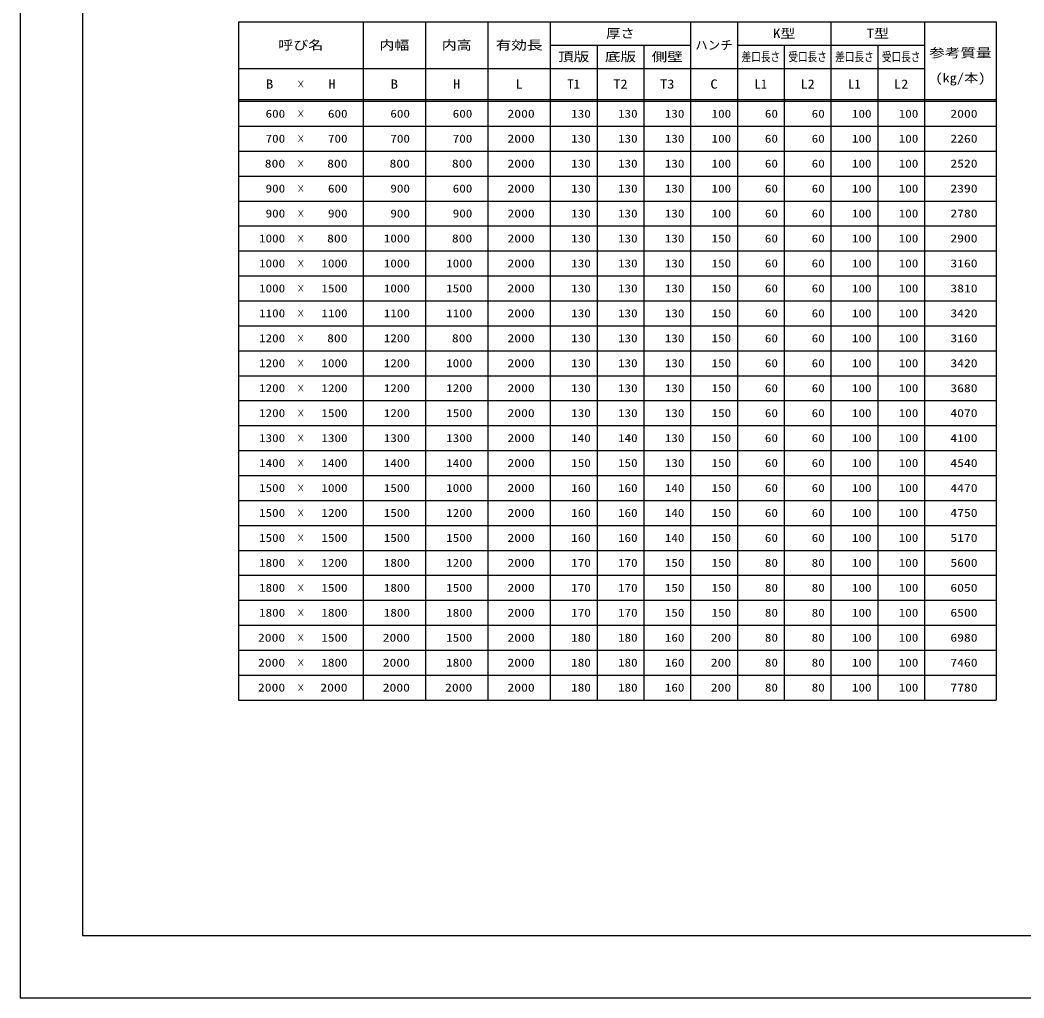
# Model space of a CAD drawing. Units: millimetres at full size; details may follow other scales. Extents: x 0 to 16820, y 0 to 11880.
# Drawn here: x 0 to 6437, y 0 to 6270 of the extents above; entities that cross this region are included whole.
import ezdxf
from ezdxf.enums import TextEntityAlignment as Align

# ---------------------------------------------------------------- set-up
doc = ezdxf.new("R2010")
doc.units = ezdxf.units.MM
for name, color, linetype, lineweight in [('D-MTR-FRAM', 7, 'Continuous', 25), ('D-MTR-LINE', 7, 'Continuous', 25), ('D-TTL', 2, 'Continuous', 25)]:
    doc.layers.add(name, color=color, linetype=linetype, lineweight=lineweight)
doc.layers.add('D-MTR-TXT', color=7, linetype='Continuous')
doc.styles.add('ＭＳ ゴシック', font='')
doc.styles.get('ＭＳ ゴシック').set_extended_font_data('MS Gothic')

msp = doc.modelspace()

# ---------------------------------------------------------------- linework, layer by layer
at = {"layer": 'D-MTR-FRAM'}
for p, q in [((1400, 6260), (1400, 1910)), ((1400, 6260), (6260, 6260)), ((6260, 6260), (6260, 1910)), ((1400, 1910), (6260, 1910))]:
    msp.add_line(p, q, dxfattribs=at)
at = {"layer": 'D-MTR-LINE'}
for p, q in [((2200, 6260), (2200, 1910)), ((2600, 6260), (2600, 1910)), ((3000, 6260), (3000, 1910)), ((3400, 6260), (3400, 1910)), ((4300, 6260), (4300, 1910)), ((4600, 6260), (4600, 1910)), ((5200, 6260), (5200, 1910)), ((5800, 6260), (5800, 1910)), ((3400, 6110), (4300, 6110)), ((3700, 6110), (3700, 1910)), ((4000, 6110), (4000, 1910)), ((4600, 6110), (5800, 6110)), ((4900, 6110), (4900, 1910)), ((5500, 6110), (5500, 1910)), ((1400, 5960), (5800, 5960)), ((1400, 5760), (6260, 5760)), ((1400, 5750), (6260, 5750)), ((1400, 5590), (6260, 5590)), ((1400, 5430), (6260, 5430)), ((1400, 5270), (6260, 5270)), ((1400, 5110), (6260, 5110)), ((1400, 4950), (6260, 4950)), ((1400, 4790), (6260, 4790)), ((1400, 4630), (6260, 4630)), ((1400, 4470), (6260, 4470)), ((1400, 4310), (6260, 4310)), ((1400, 4150), (6260, 4150)), ((1400, 3990), (6260, 3990)), ((1400, 3830), (6260, 3830)), ((1400, 3670), (6260, 3670)), ((1400, 3510), (6260, 3510)), ((1400, 3350), (6260, 3350)), ((1400, 3190), (6260, 3190)), ((1400, 3030), (6260, 3030)), ((1400, 2870), (6260, 2870)), ((1400, 2710), (6260, 2710)), ((1400, 2550), (6260, 2550)), ((1400, 2390), (6260, 2390)), ((1400, 2230), (6260, 2230)), ((1400, 2070), (6260, 2070))]:
    msp.add_line(p, q, dxfattribs=at)
at = {"layer": 'D-TTL'}
for points in [[(0, 0), (16820, 0), (16820, 11880), (0, 11880)], [(400, 400), (16420, 400), (16420, 11480), (400, 11480)]]:
    msp.add_lwpolyline(points, close=True, dxfattribs=at)

# ---------------------------------------------------------------- texts
at = {"layer": 'D-MTR-TXT', "style": 'ＭＳ ゴシック'}
for s, height, width, p in [('厚さ', 58.65, 1.15, (3850, 6185)), ('K型', 58.65, 1.2, (4900, 6185)), ('T型', 58.65, 1.2, (5500, 6185)), ('呼び名', 58.65, 1.2, (1800, 6110)), ('内幅', 58.65, 1.2, (2400, 6110)), ('内高', 58.65, 1.2, (2800, 6110)), ('有効長', 58.65, 1.25, (3200, 6110)), ('頂版', 58.65, 1.25, (3550, 6035)), ('底版', 58.65, 1.25, (3850, 6035)), ('側壁', 58.65, 1.25, (4150, 6035)), ('差口長さ', 58.65, 0.75, (4750, 6035)), ('受口長さ', 58.65, 0.75, (5050, 6035)), ('差口長さ', 58.65, 0.75, (5350, 6035)), ('受口長さ', 58.65, 0.75, (5650, 6035)), ('参考質量', 58.65, 1.25, (6030, 6060)), ('(kg/本)', 58.65, 1.15, (6030, 5899.333)), ('B', 58.65, 1.2, (1600, 5860)), ('×', 51.32, 0.7, (1800, 5860)), ('H', 58.65, 1.15, (2000, 5860)), ('B', 58.65, 1.2, (2400, 5860)), ('H', 58.65, 1.15, (2800, 5860)), ('L', 58.65, 1.2, (3200, 5860)), ('T2', 58.65, 1.15, (3850, 5860)), ('T3', 58.65, 1.15, (4150, 5860)), ('C', 58.65, 1.2, (4450, 5860)), ('L2', 58.65, 1.15, (5050, 5860)), ('L2', 58.65, 1.15, (5650, 5860)), ('×', 51.32, 0.7, (1800, 5670)), ('×', 51.32, 0.7, (1800, 5510)), ('×', 51.32, 0.7, (1800, 5350)), ('×', 51.32, 0.7, (1800, 5190)), ('×', 51.32, 0.7, (1800, 5030)), ('×', 51.32, 0.7, (1800, 4870)), ('×', 51.32, 0.7, (1800, 4710)), ('×', 51.32, 0.7, (1800, 4550)), ('×', 51.32, 0.7, (1800, 4390)), ('×', 51.32, 0.7, (1800, 4230)), ('×', 51.32, 0.7, (1800, 4070)), ('×', 51.32, 0.7, (1800, 3910)), ('×', 51.32, 0.7, (1800, 3750)), ('×', 51.32, 0.7, (1800, 3590)), ('×', 51.32, 0.7, (1800, 3430)), ('×', 51.32, 0.7, (1800, 3270)), ('×', 51.32, 0.7, (1800, 3110)), ('×', 51.32, 0.7, (1800, 2950)), ('×', 51.32, 0.7, (1800, 2790)), ('×', 51.32, 0.7, (1800, 2630)), ('×', 51.32, 0.7, (1800, 2470)), ('×', 51.32, 0.7, (1800, 2310)), ('×', 51.32, 0.7, (1800, 2150)), ('×', 51.32, 0.7, (1800, 1990))]:
    msp.add_text(s, height=height, dxfattribs=dict(at, width=width)).set_placement(p, align=Align.MIDDLE_CENTER)
for s, p in [('ハンチ', (4450, 6110)), ('T1', (3550, 5860)), ('L1', (4750, 5860)), ('L1', (5350, 5860))]:
    msp.add_text(s, height=58.65, dxfattribs=at).set_placement(p, align=Align.MIDDLE_CENTER)
for s, width, p in [('600', 1.2, (1700, 5670)), ('600', 1.2, (2100, 5670)), ('600', 1.2, (2500, 5670)), ('600', 1.2, (2900, 5670)), ('2000', 1.25, (3300, 5670)), ('130', 1.2, (3660, 5670)), ('130', 1.2, (3960, 5670)), ('130', 1.2, (4260, 5670)), ('100', 1.2, (4560, 5670)), ('60', 1.2, (4860, 5670)), ('60', 1.2, (5160, 5670)), ('100', 1.2, (5460, 5670)), ('100', 1.2, (5760, 5670)), ('2000', 1.25, (6140, 5670)), ('700', 1.2, (1700, 5510)), ('700', 1.2, (2100, 5510)), ('700', 1.2, (2500, 5510)), ('700', 1.2, (2900, 5510)), ('2000', 1.25, (3300, 5510)), ('130', 1.2, (3660, 5510)), ('130', 1.2, (3960, 5510)), ('130', 1.2, (4260, 5510)), ('100', 1.2, (4560, 5510)), ('60', 1.2, (4860, 5510)), ('60', 1.2, (5160, 5510)), ('100', 1.2, (5460, 5510)), ('100', 1.2, (5760, 5510)), ('2260', 1.25, (6140, 5510)), ('800', 1.25, (1700, 5350)), ('800', 1.25, (2100, 5350)), ('800', 1.25, (2500, 5350)), ('800', 1.25, (2900, 5350)), ('2000', 1.25, (3300, 5350)), ('130', 1.2, (3660, 5350)), ('130', 1.2, (3960, 5350)), ('130', 1.2, (4260, 5350)), ('100', 1.2, (4560, 5350)), ('60', 1.2, (4860, 5350)), ('60', 1.2, (5160, 5350)), ('100', 1.2, (5460, 5350)), ('100', 1.2, (5760, 5350)), ('2520', 1.25, (6140, 5350)), ('900', 1.2, (1700, 5190)), ('600', 1.2, (2100, 5190)), ('900', 1.2, (2500, 5190)), ('600', 1.2, (2900, 5190)), ('2000', 1.25, (3300, 5190)), ('130', 1.2, (3660, 5190)), ('130', 1.2, (3960, 5190)), ('130', 1.2, (4260, 5190)), ('100', 1.2, (4560, 5190)), ('60', 1.2, (4860, 5190)), ('60', 1.2, (5160, 5190)), ('100', 1.2, (5460, 5190)), ('100', 1.2, (5760, 5190)), ('2390', 1.25, (6140, 5190)), ('900', 1.2, (1700, 5030)), ('900', 1.2, (2100, 5030)), ('900', 1.2, (2500, 5030)), ('900', 1.2, (2900, 5030)), ('2000', 1.25, (3300, 5030)), ('130', 1.2, (3660, 5030)), ('130', 1.2, (3960, 5030)), ('130', 1.2, (4260, 5030)), ('100', 1.2, (4560, 5030)), ('60', 1.2, (4860, 5030)), ('60', 1.2, (5160, 5030)), ('100', 1.2, (5460, 5030)), ('100', 1.2, (5760, 5030)), ('2780', 1.25, (6140, 5030)), ('1000', 1.2, (1700, 4870)), ('800', 1.25, (2100, 4870)), ('1000', 1.2, (2500, 4870)), ('800', 1.25, (2900, 4870)), ('2000', 1.25, (3300, 4870)), ('130', 1.2, (3660, 4870)), ('130', 1.2, (3960, 4870)), ('130', 1.2, (4260, 4870)), ('150', 1.2, (4560, 4870)), ('60', 1.2, (4860, 4870)), ('60', 1.2, (5160, 4870)), ('100', 1.2, (5460, 4870)), ('100', 1.2, (5760, 4870)), ('2900', 1.25, (6140, 4870)), ('1000', 1.2, (1700, 4710)), ('1000', 1.2, (2100, 4710)), ('1000', 1.2, (2500, 4710)), ('1000', 1.2, (2900, 4710)), ('2000', 1.25, (3300, 4710)), ('130', 1.2, (3660, 4710)), ('130', 1.2, (3960, 4710)), ('130', 1.2, (4260, 4710)), ('150', 1.2, (4560, 4710)), ('60', 1.2, (4860, 4710)), ('60', 1.2, (5160, 4710)), ('100', 1.2, (5460, 4710)), ('100', 1.2, (5760, 4710)), ('3160', 1.25, (6140, 4710)), ('1000', 1.2, (1700, 4550)), ('1500', 1.2, (2100, 4550)), ('1000', 1.2, (2500, 4550)), ('1500', 1.2, (2900, 4550)), ('2000', 1.25, (3300, 4550)), ('130', 1.2, (3660, 4550)), ('130', 1.2, (3960, 4550)), ('130', 1.2, (4260, 4550)), ('150', 1.2, (4560, 4550)), ('60', 1.2, (4860, 4550)), ('60', 1.2, (5160, 4550)), ('100', 1.2, (5460, 4550)), ('100', 1.2, (5760, 4550)), ('3810', 1.25, (6140, 4550)), ('1100', 1.2, (1700, 4390)), ('1100', 1.2, (2100, 4390)), ('1100', 1.2, (2500, 4390)), ('1100', 1.2, (2900, 4390)), ('2000', 1.25, (3300, 4390)), ('130', 1.2, (3660, 4390)), ('130', 1.2, (3960, 4390)), ('130', 1.2, (4260, 4390)), ('150', 1.2, (4560, 4390)), ('60', 1.2, (4860, 4390)), ('60', 1.2, (5160, 4390)), ('100', 1.2, (5460, 4390)), ('100', 1.2, (5760, 4390)), ('3420', 1.25, (6140, 4390)), ('1200', 1.2, (1700, 4230)), ('800', 1.25, (2100, 4230)), ('1200', 1.2, (2500, 4230)), ('800', 1.25, (2900, 4230)), ('2000', 1.25, (3300, 4230)), ('130', 1.2, (3660, 4230)), ('130', 1.2, (3960, 4230)), ('130', 1.2, (4260, 4230)), ('150', 1.2, (4560, 4230)), ('60', 1.2, (4860, 4230)), ('60', 1.2, (5160, 4230)), ('100', 1.2, (5460, 4230)), ('100', 1.2, (5760, 4230)), ('3160', 1.25, (6140, 4230)), ('1200', 1.2, (1700, 4070)), ('1000', 1.2, (2100, 4070)), ('1200', 1.2, (2500, 4070)), ('1000', 1.2, (2900, 4070)), ('2000', 1.25, (3300, 4070)), ('130', 1.2, (3660, 4070)), ('130', 1.2, (3960, 4070)), ('130', 1.2, (4260, 4070)), ('150', 1.2, (4560, 4070)), ('60', 1.2, (4860, 4070)), ('60', 1.2, (5160, 4070)), ('100', 1.2, (5460, 4070)), ('100', 1.2, (5760, 4070)), ('3420', 1.25, (6140, 4070)), ('1200', 1.2, (1700, 3910)), ('1200', 1.2, (2100, 3910)), ('1200', 1.2, (2500, 3910)), ('1200', 1.2, (2900, 3910)), ('2000', 1.25, (3300, 3910)), ('130', 1.2, (3660, 3910)), ('130', 1.2, (3960, 3910)), ('130', 1.2, (4260, 3910)), ('150', 1.2, (4560, 3910)), ('60', 1.2, (4860, 3910)), ('60', 1.2, (5160, 3910)), ('100', 1.2, (5460, 3910)), ('100', 1.2, (5760, 3910)), ('3680', 1.25, (6140, 3910)), ('1200', 1.2, (1700, 3750)), ('1500', 1.2, (2100, 3750)), ('1200', 1.2, (2500, 3750)), ('1500', 1.2, (2900, 3750)), ('2000', 1.25, (3300, 3750)), ('130', 1.2, (3660, 3750)), ('130', 1.2, (3960, 3750)), ('130', 1.2, (4260, 3750)), ('150', 1.2, (4560, 3750)), ('60', 1.2, (4860, 3750)), ('60', 1.2, (5160, 3750)), ('100', 1.2, (5460, 3750)), ('100', 1.2, (5760, 3750)), ('4070', 1.25, (6140, 3750)), ('1300', 1.2, (1700, 3590)), ('1300', 1.2, (2100, 3590)), ('1300', 1.2, (2500, 3590)), ('1300', 1.2, (2900, 3590)), ('2000', 1.25, (3300, 3590)), ('140', 1.2, (3660, 3590)), ('140', 1.2, (3960, 3590)), ('130', 1.2, (4260, 3590)), ('150', 1.2, (4560, 3590)), ('60', 1.2, (4860, 3590)), ('60', 1.2, (5160, 3590)), ('100', 1.2, (5460, 3590)), ('100', 1.2, (5760, 3590)), ('4100', 1.25, (6140, 3590)), ('1400', 1.2, (1700, 3430)), ('1400', 1.2, (2100, 3430)), ('1400', 1.2, (2500, 3430)), ('1400', 1.2, (2900, 3430)), ('2000', 1.25, (3300, 3430)), ('150', 1.2, (3660, 3430)), ('150', 1.2, (3960, 3430)), ('130', 1.2, (4260, 3430)), ('150', 1.2, (4560, 3430)), ('60', 1.2, (4860, 3430)), ('60', 1.2, (5160, 3430)), ('100', 1.2, (5460, 3430)), ('100', 1.2, (5760, 3430)), ('4540', 1.25, (6140, 3430)), ('1500', 1.2, (1700, 3270)), ('1000', 1.2, (2100, 3270)), ('1500', 1.2, (2500, 3270)), ('1000', 1.2, (2900, 3270)), ('2000', 1.25, (3300, 3270)), ('160', 1.2, (3660, 3270)), ('160', 1.2, (3960, 3270)), ('140', 1.2, (4260, 3270)), ('150', 1.2, (4560, 3270)), ('60', 1.2, (4860, 3270)), ('60', 1.2, (5160, 3270)), ('100', 1.2, (5460, 3270)), ('100', 1.2, (5760, 3270)), ('4470', 1.25, (6140, 3270)), ('1500', 1.2, (1700, 3110)), ('1200', 1.2, (2100, 3110)), ('1500', 1.2, (2500, 3110)), ('1200', 1.2, (2900, 3110)), ('2000', 1.25, (3300, 3110)), ('160', 1.2, (3660, 3110)), ('160', 1.2, (3960, 3110)), ('140', 1.2, (4260, 3110)), ('150', 1.2, (4560, 3110)), ('60', 1.2, (4860, 3110)), ('60', 1.2, (5160, 3110)), ('100', 1.2, (5460, 3110)), ('100', 1.2, (5760, 3110)), ('4750', 1.25, (6140, 3110)), ('1500', 1.2, (1700, 2950)), ('1500', 1.2, (2100, 2950)), ('1500', 1.2, (2500, 2950)), ('1500', 1.2, (2900, 2950)), ('2000', 1.25, (3300, 2950)), ('160', 1.2, (3660, 2950)), ('160', 1.2, (3960, 2950)), ('140', 1.2, (4260, 2950)), ('150', 1.2, (4560, 2950)), ('60', 1.2, (4860, 2950)), ('60', 1.2, (5160, 2950)), ('100', 1.2, (5460, 2950)), ('100', 1.2, (5760, 2950)), ('5170', 1.25, (6140, 2950)), ('1800', 1.2, (1700, 2790)), ('1200', 1.2, (2100, 2790)), ('1800', 1.2, (2500, 2790)), ('1200', 1.2, (2900, 2790)), ('2000', 1.25, (3300, 2790)), ('170', 1.2, (3660, 2790)), ('170', 1.2, (3960, 2790)), ('150', 1.2, (4260, 2790)), ('150', 1.2, (4560, 2790)), ('80', 1.2, (4860, 2790)), ('80', 1.2, (5160, 2790)), ('100', 1.2, (5460, 2790)), ('100', 1.2, (5760, 2790)), ('5600', 1.25, (6140, 2790)), ('1800', 1.2, (1700, 2630)), ('1500', 1.2, (2100, 2630)), ('1800', 1.2, (2500, 2630)), ('1500', 1.2, (2900, 2630)), ('2000', 1.25, (3300, 2630)), ('170', 1.2, (3660, 2630)), ('170', 1.2, (3960, 2630)), ('150', 1.2, (4260, 2630)), ('150', 1.2, (4560, 2630)), ('80', 1.2, (4860, 2630)), ('80', 1.2, (5160, 2630)), ('100', 1.2, (5460, 2630)), ('100', 1.2, (5760, 2630)), ('6050', 1.25, (6140, 2630)), ('1800', 1.2, (1700, 2470)), ('1800', 1.2, (2100, 2470)), ('1800', 1.2, (2500, 2470)), ('1800', 1.2, (2900, 2470)), ('2000', 1.25, (3300, 2470)), ('170', 1.2, (3660, 2470)), ('170', 1.2, (3960, 2470)), ('150', 1.2, (4260, 2470)), ('150', 1.2, (4560, 2470)), ('80', 1.2, (4860, 2470)), ('80', 1.2, (5160, 2470)), ('100', 1.2, (5460, 2470)), ('100', 1.2, (5760, 2470)), ('6500', 1.25, (6140, 2470)), ('2000', 1.25, (1700, 2310)), ('1500', 1.2, (2100, 2310)), ('2000', 1.25, (2500, 2310)), ('1500', 1.2, (2900, 2310)), ('2000', 1.25, (3300, 2310)), ('180', 1.2, (3660, 2310)), ('180', 1.2, (3960, 2310)), ('160', 1.2, (4260, 2310)), ('200', 1.25, (4560, 2310)), ('80', 1.2, (4860, 2310)), ('80', 1.2, (5160, 2310)), ('100', 1.2, (5460, 2310)), ('100', 1.2, (5760, 2310)), ('6980', 1.25, (6140, 2310)), ('2000', 1.25, (1700, 2150)), ('1800', 1.2, (2100, 2150)), ('2000', 1.25, (2500, 2150)), ('1800', 1.2, (2900, 2150)), ('2000', 1.25, (3300, 2150)), ('180', 1.2, (3660, 2150)), ('180', 1.2, (3960, 2150)), ('160', 1.2, (4260, 2150)), ('200', 1.25, (4560, 2150)), ('80', 1.2, (4860, 2150)), ('80', 1.2, (5160, 2150)), ('100', 1.2, (5460, 2150)), ('100', 1.2, (5760, 2150)), ('7460', 1.25, (6140, 2150)), ('2000', 1.25, (1700, 1990)), ('2000', 1.25, (2100, 1990)), ('2000', 1.25, (2500, 1990)), ('2000', 1.25, (2900, 1990)), ('2000', 1.25, (3300, 1990)), ('180', 1.2, (3660, 1990)), ('180', 1.2, (3960, 1990)), ('160', 1.2, (4260, 1990)), ('200', 1.25, (4560, 1990)), ('80', 1.2, (4860, 1990)), ('80', 1.2, (5160, 1990)), ('100', 1.2, (5460, 1990)), ('100', 1.2, (5760, 1990)), ('7780', 1.25, (6140, 1990))]:
    msp.add_text(s, height=51.32, dxfattribs=dict(at, width=width)).set_placement(p, align=Align.MIDDLE_RIGHT)

doc.saveas('drawing.dxf')
